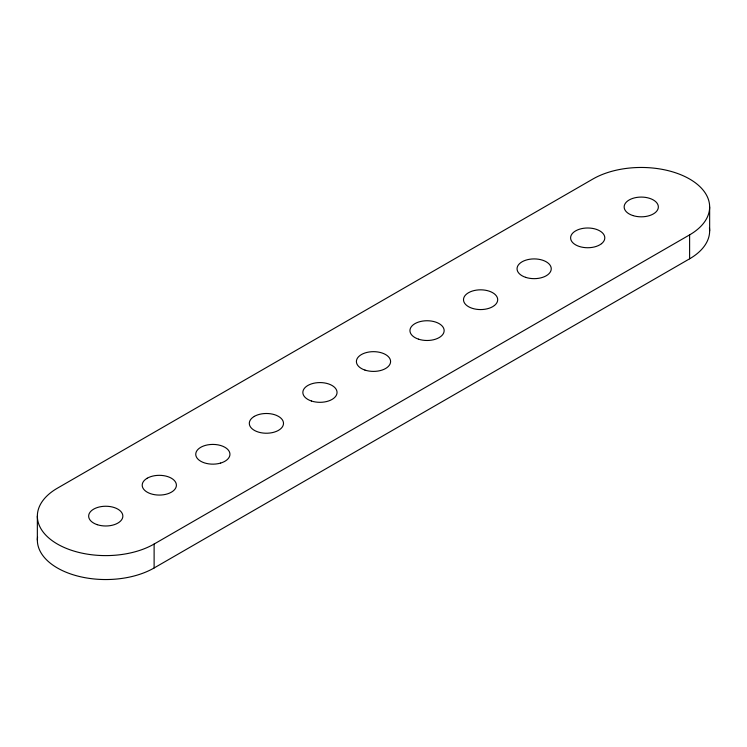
<?xml version="1.0" encoding="UTF-8"?>
<svg xmlns="http://www.w3.org/2000/svg" width="747" height="747" viewBox="0 0 747 747"><rect width="100%" height="100%" fill="white"/><g stroke="black" fill="none" stroke-linecap="round" stroke-linejoin="round"><path stroke-width="1.12" d="M154.115 544.04L689.612 234.875A68.397 39.488 0 0 0 689.612 179.028A68.397 39.488 0 0 0 592.885 179.028L57.388 488.193A68.397 39.488 0 0 0 57.388 544.04A68.397 39.488 0 0 0 154.115 544.04L154.115 567.972A68.397 39.488 0 0 1 77.118 575.918A68.397 39.488 0 0 1 37.565 536.953M154.115 567.972L689.612 258.807A68.397 39.488 0 0 0 709.435 227.788M709.65 206.947L709.65 230.888M689.612 234.875L689.612 258.807M37.35 516.112L37.35 540.053M147.206 478.22L145.469 479.397A17.097 9.87 0 0 0 147.206 492.18A17.097 9.87 0 0 0 169.354 493.188L171.39 492.18A17.097 9.87 0 0 0 171.39 478.22A17.097 9.87 0 0 0 147.206 478.22M254.307 416.387L252.57 417.564A17.097 9.87 0 0 0 253.401 429.777A17.097 9.87 0 0 0 274.168 432.158L276.455 431.355A17.097 9.87 0 0 0 278.491 416.387L276.455 415.379A17.097 9.87 0 0 0 254.307 416.387M494.43 305.504L492.693 306.681A17.097 9.87 0 0 1 468.509 306.681A17.097 9.87 0 0 1 468.509 292.721L470.545 291.713A17.097 9.87 0 0 1 492.693 292.721A17.097 9.87 0 0 1 494.43 305.504M601.531 243.671L599.794 244.848A17.097 9.87 0 0 1 575.61 244.848A17.097 9.87 0 0 1 575.61 230.888L577.646 229.88A17.097 9.87 0 0 1 599.794 230.888A17.097 9.87 0 0 1 601.531 243.671M220.617 463.075L218.133 463.672A17.097 9.87 0 0 1 200.756 461.263L199.019 460.087A17.097 9.87 0 0 1 207.563 444.895L210.178 444.53A17.097 9.87 0 0 1 222.905 446.295L224.94 447.304A17.097 9.87 0 0 1 220.617 463.075M311.396 400.999A17.097 9.87 0 0 0 337.046 392.446A17.097 9.87 0 0 0 311.396 383.902A17.097 9.87 0 0 0 311.396 400.999M364.947 370.082A17.097 9.87 0 0 0 390.597 361.529A17.097 9.87 0 0 0 364.947 352.986A17.097 9.87 0 0 0 364.947 370.082M418.497 339.166A17.097 9.87 0 0 0 444.148 330.613A17.097 9.87 0 0 0 418.497 322.069A17.097 9.87 0 0 0 418.497 339.166M97.203 524.665A17.097 9.87 0 0 0 122.853 516.112A17.097 9.87 0 0 0 97.203 507.568A17.097 9.87 0 0 0 97.203 524.665M632.7 215.5A17.097 9.87 0 0 0 658.35 206.947A17.097 9.87 0 0 0 632.7 198.403A17.097 9.87 0 0 0 632.7 215.5M525.599 277.333A17.097 9.87 0 0 0 551.249 268.78A17.097 9.87 0 0 0 525.599 260.236A17.097 9.87 0 0 0 525.599 277.333"/></g></svg>
